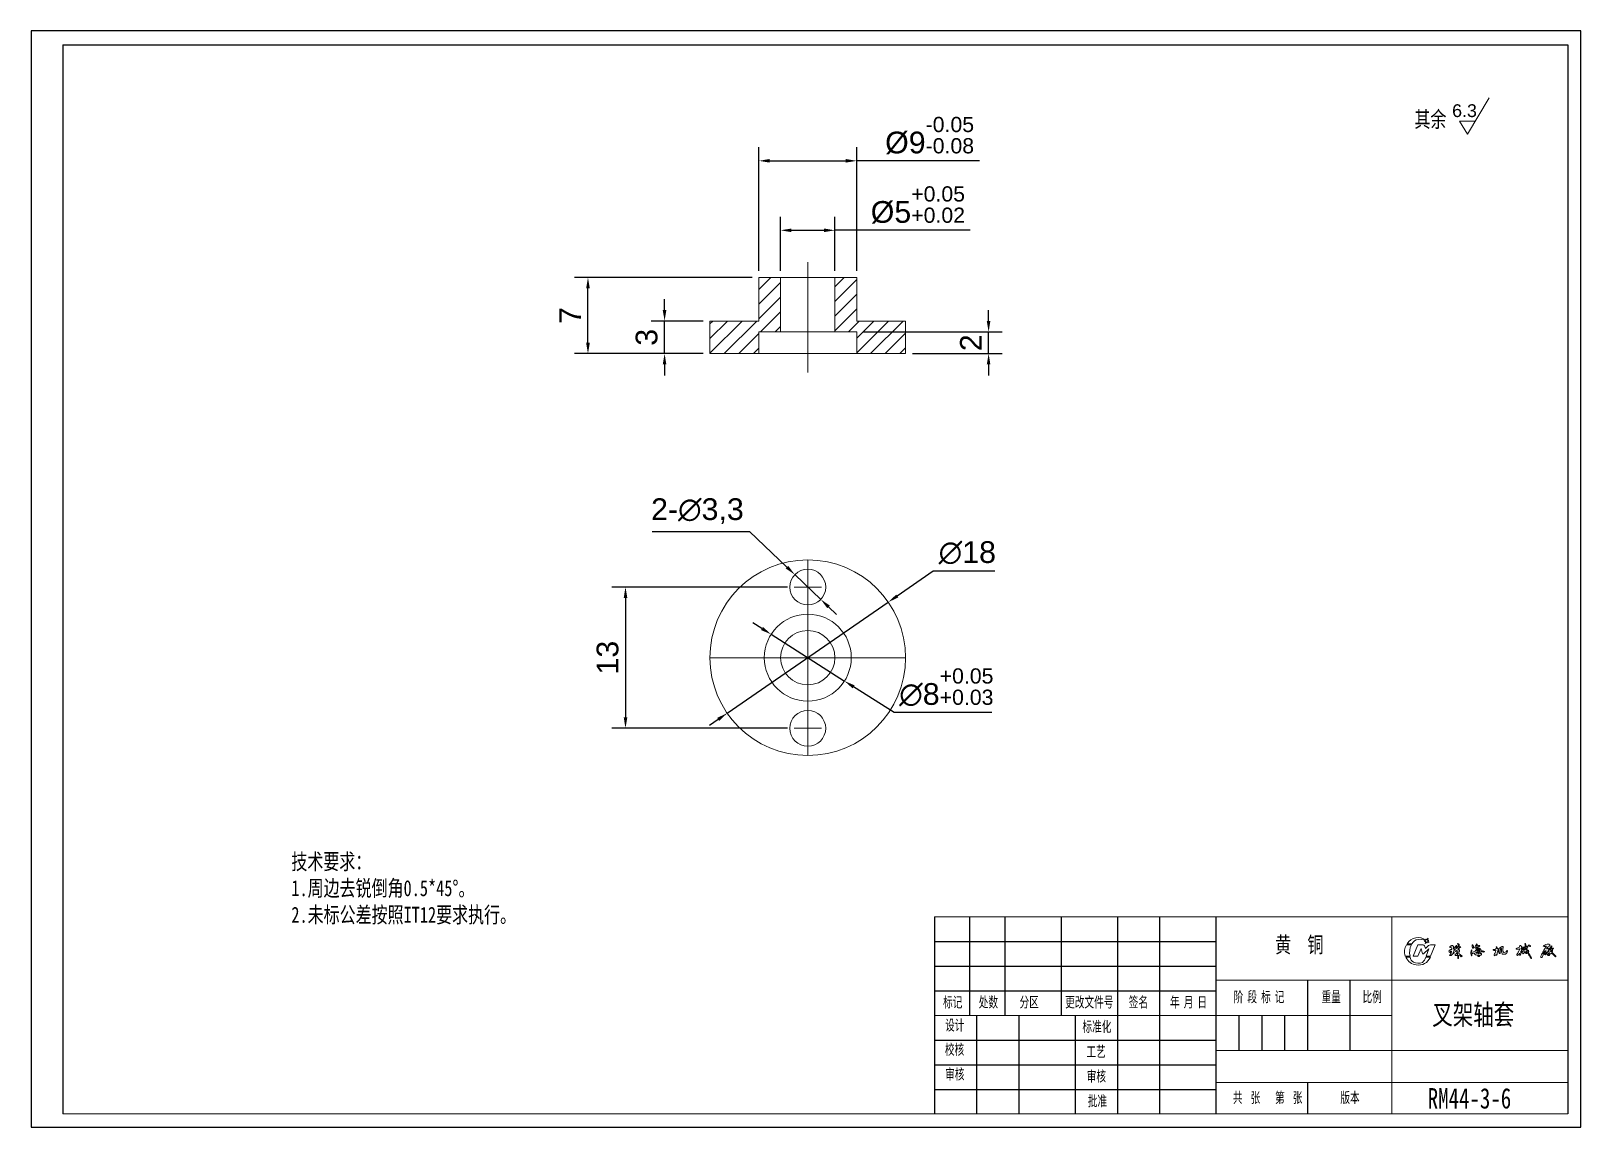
# Model space of a CAD drawing. Header units: millimetres. Extents: x 159963 to 160106, y -89842 to -89741.
import ezdxf

# ---------------------------------------------------------------- set-up
doc = ezdxf.new("R2010")
doc.units = ezdxf.units.MM
doc.linetypes.add('ACAD_ISO04W100', pattern=[30, 24, -3, 0, -3])
for name, color, linetype in [('10', 7, 'Continuous'), ('5', 7, 'Continuous'), ('9', 7, 'Continuous')]:
    doc.layers.add(name, color=color, linetype=linetype)
doc.layers.add('中心线', color=6, linetype='ACAD_ISO04W100', lineweight=0)
doc.layers.add('尺寸线', color=100, linetype='Continuous', lineweight=5)
doc.styles.add('SLDTEXTSTYLE1', font='TXT', dxfattribs={"width": 0.7, "bigfont": 'bigfont'})
doc.styles.get("Standard").update_dxf_attribs({"font": 'arial.ttf'})
doc.dimstyles.new('ISO-25', dxfattribs={"dimtxt": 2.5, "dimasz": 2.5, "dimexe": 1.25, "dimexo": 0.625, "dimtad": 1, "dimtih": 1, "dimtoh": 1, "dimtxsty": 'Standard', "dimcen": 2.5, "dimadec": 0, "dimazin": 0, "dimtfac": 1, "dimtmove": 0, "dimatfit": 3, "dimfxl": 1, "dimarcsym": 0})

# ---------------------------------------------------------------- blocks, each defined once
blk = doc.blocks.new('*D236')
at = {"layer": 'Defpoints', "color": 0, "transparency": 16777216}
for p in [(160039.17, -89752.78), (160030.17, -89763.52), (160039.17, -89763.52)]:
    blk.add_point(p, dxfattribs=at)
at = {"layer": '尺寸线', "color": 0, "lineweight": -2, "transparency": 16777216}
for p, q in [((160030.17, -89762.89), (160030.17, -89751.53)), ((160039.17, -89762.89), (160039.17, -89751.53)), ((160031.17, -89752.78), (160038.17, -89752.78)), ((160050.47, -89752.78), (160039.17, -89752.78))]:
    blk.add_line(p, q, dxfattribs=at)
at = {"layer": '尺寸线', "color": 0, "transparency": 16777216}
for points in [[(160031.17, -89752.61), (160031.17, -89752.94), (160030.17, -89752.78)], [(160038.17, -89752.61), (160038.17, -89752.94), (160039.17, -89752.78)]]:
    blk.add_solid(points, dxfattribs=at)
at = {"layer": '尺寸线', "color": 0, "transparency": 16777216, "insert": (160045.88, -89750.45), "char_height": 2, "attachment_point": 5}
blk.add_mtext('%%C9{\\H0.7x;\\S-0.05^ -0.08;}', dxfattribs=at)
blk = doc.blocks.new('*D237')
at = {"layer": 'Defpoints', "color": 0, "transparency": 16777216}
for p in [(160037.17, -89759.17), (160032.17, -89763.52), (160037.17, -89763.52)]:
    blk.add_point(p, dxfattribs=at)
at = {"layer": '尺寸线', "color": 0, "lineweight": -2, "transparency": 16777216}
for p, q in [((160032.17, -89762.89), (160032.17, -89757.92)), ((160033.17, -89759.17), (160036.17, -89759.17)), ((160037.17, -89762.89), (160037.17, -89757.92)), ((160049.61, -89759.17), (160037.17, -89759.17))]:
    blk.add_line(p, q, dxfattribs=at)
at = {"layer": '尺寸线', "color": 0, "transparency": 16777216}
for points in [[(160033.17, -89759.01), (160033.17, -89759.34), (160032.17, -89759.17)], [(160036.17, -89759.01), (160036.17, -89759.34), (160037.17, -89759.17)]]:
    blk.add_solid(points, dxfattribs=at)
at = {"layer": '尺寸线', "color": 0, "transparency": 16777216, "insert": (160044.8, -89756.84), "char_height": 2, "attachment_point": 5}
blk.add_mtext('%%C5{\\H0.7x;\\S+0.05^ +0.02;}', dxfattribs=at)
blk = doc.blocks.new('*D238')
at = {"layer": 'Defpoints', "color": 0, "transparency": 16777216}
for p in [(160014.45, -89763.52), (160030.17, -89763.52), (160025.67, -89770.52)]:
    blk.add_point(p, dxfattribs=at)
at = {"layer": '尺寸线', "color": 0, "lineweight": -2, "transparency": 16777216}
for p, q in [((160029.55, -89763.52), (160013.2, -89763.52)), ((160014.45, -89769.52), (160014.45, -89764.52)), ((160025.05, -89770.52), (160013.2, -89770.52))]:
    blk.add_line(p, q, dxfattribs=at)
at = {"layer": '尺寸线', "color": 0, "transparency": 16777216}
for points in [[(160014.28, -89764.52), (160014.62, -89764.52), (160014.45, -89763.52)], [(160014.28, -89769.52), (160014.62, -89769.52), (160014.45, -89770.52)]]:
    blk.add_solid(points, dxfattribs=at)
at = {"layer": '尺寸线', "color": 0, "transparency": 16777216, "insert": (160012.82, -89767.02), "char_height": 2, "attachment_point": 5, "rotation": 90}
blk.add_mtext('7', dxfattribs=at)
blk = doc.blocks.new('*D239')
at = {"layer": 'Defpoints', "color": 0, "transparency": 16777216}
for p in [(160021.5, -89767.52), (160025.67, -89767.52), (160025.67, -89770.52)]:
    blk.add_point(p, dxfattribs=at)
at = {"layer": '尺寸线', "color": 0, "lineweight": -2, "transparency": 16777216}
for p, q in [((160021.5, -89766.52), (160021.5, -89765.52)), ((160025.05, -89767.52), (160020.25, -89767.52)), ((160021.5, -89770.52), (160021.5, -89767.52)), ((160025.05, -89770.52), (160020.25, -89770.52)), ((160021.5, -89771.52), (160021.5, -89772.52))]:
    blk.add_line(p, q, dxfattribs=at)
at = {"layer": '尺寸线', "color": 0, "transparency": 16777216}
for points in [[(160021.33, -89766.52), (160021.66, -89766.52), (160021.5, -89767.52)], [(160021.33, -89771.52), (160021.66, -89771.52), (160021.5, -89770.52)]]:
    blk.add_solid(points, dxfattribs=at)
at = {"layer": '尺寸线', "color": 0, "transparency": 16777216, "insert": (160019.85, -89769.02), "char_height": 2, "attachment_point": 5, "rotation": 90}
blk.add_mtext('3', dxfattribs=at)
blk = doc.blocks.new('*D240')
at = {"layer": 'Defpoints', "color": 0, "transparency": 16777216}
for p in [(160042.08, -89793.39), (160027.26, -89803.61)]:
    blk.add_point(p, dxfattribs=at)
at = {"layer": '尺寸线', "color": 0, "lineweight": -2, "transparency": 16777216}
for p, q in [((160046.2, -89790.55), (160042.91, -89792.83)), ((160051.87, -89790.55), (160046.2, -89790.55)), ((160027.26, -89803.61), (160042.08, -89793.39)), ((160026.44, -89804.18), (160025.62, -89804.75))]:
    blk.add_line(p, q, dxfattribs=at)
at = {"layer": '尺寸线', "color": 0, "transparency": 16777216}
for points in [[(160042.81, -89792.69), (160043, -89792.96), (160042.08, -89793.39)], [(160026.34, -89804.04), (160026.53, -89804.32), (160027.26, -89803.61)]]:
    blk.add_solid(points, dxfattribs=at)
at = {"layer": '尺寸线', "color": 0, "transparency": 16777216, "insert": (160049.35, -89788.85), "char_height": 2, "attachment_point": 5}
blk.add_mtext('∅18', dxfattribs=at)
blk = doc.blocks.new('*D241')
at = {"layer": 'Defpoints', "color": 0, "transparency": 16777216}
for p in [(160033.42, -89792), (160017.9, -89805), (160033.42, -89805)]:
    blk.add_point(p, dxfattribs=at)
at = {"layer": '尺寸线', "color": 0, "lineweight": -2, "transparency": 16777216}
for p, q in [((160032.8, -89792), (160016.65, -89792)), ((160017.9, -89793), (160017.9, -89804)), ((160032.8, -89805), (160016.65, -89805))]:
    blk.add_line(p, q, dxfattribs=at)
at = {"layer": '尺寸线', "color": 0, "transparency": 16777216}
for points in [[(160017.74, -89793), (160018.07, -89793), (160017.9, -89792)], [(160017.74, -89804), (160018.07, -89804), (160017.9, -89805)]]:
    blk.add_solid(points, dxfattribs=at)
at = {"layer": '尺寸线', "color": 0, "transparency": 16777216, "insert": (160016.26, -89798.5), "char_height": 2, "attachment_point": 5, "rotation": 90}
blk.add_mtext('13', dxfattribs=at)
blk = doc.blocks.new('*D242')
at = {"layer": 'Defpoints', "color": 0, "transparency": 16777216}
for p in [(160033.48, -89790.86), (160035.87, -89793.14)]:
    blk.add_point(p, dxfattribs=at)
at = {"layer": '尺寸线', "color": 0, "lineweight": -2, "transparency": 16777216}
for p, q in [((160020.35, -89786.88), (160029.31, -89786.88)), ((160029.31, -89786.88), (160032.76, -89790.17)), ((160035.87, -89793.14), (160033.48, -89790.86)), ((160036.59, -89793.83), (160037.31, -89794.52))]:
    blk.add_line(p, q, dxfattribs=at)
at = {"layer": '尺寸线', "color": 0, "transparency": 16777216}
for points in [[(160032.87, -89790.05), (160032.64, -89790.29), (160033.48, -89790.86)], [(160036.7, -89793.71), (160036.47, -89793.95), (160035.87, -89793.14)]]:
    blk.add_solid(points, dxfattribs=at)
at = {"layer": '尺寸线', "color": 0, "transparency": 16777216, "insert": (160024.52, -89785.02), "char_height": 2, "attachment_point": 5}
blk.add_mtext('2-∅3,3', dxfattribs=at)
blk = doc.blocks.new('*D243')
at = {"layer": 'Defpoints', "color": 0, "transparency": 16777216}
for p in [(160031.3, -89796.35), (160038.05, -89800.65)]:
    blk.add_point(p, dxfattribs=at)
at = {"layer": '尺寸线', "color": 0, "lineweight": -2, "transparency": 16777216}
for p, q in [((160030.46, -89795.82), (160029.61, -89795.28)), ((160031.3, -89796.35), (160038.05, -89800.65)), ((160042.61, -89803.56), (160038.89, -89801.19)), ((160051.61, -89803.56), (160042.61, -89803.56))]:
    blk.add_line(p, q, dxfattribs=at)
at = {"layer": '尺寸线', "color": 0, "transparency": 16777216}
for points in [[(160030.55, -89795.68), (160030.37, -89795.96), (160031.3, -89796.35)], [(160038.98, -89801.05), (160038.8, -89801.33), (160038.05, -89800.65)]]:
    blk.add_solid(points, dxfattribs=at)
at = {"layer": '尺寸线', "color": 0, "transparency": 16777216, "insert": (160047.42, -89801.23), "char_height": 2, "attachment_point": 5}
blk.add_mtext('∅8{\\H0.7x;\\S+0.05^ +0.03;}', dxfattribs=at)
blk = doc.blocks.new('*D244')
at = {"layer": 'Defpoints', "color": 0, "transparency": 16777216}
for p in [(160039.17, -89768.52), (160051.31, -89768.52), (160043.67, -89770.52)]:
    blk.add_point(p, dxfattribs=at)
at = {"layer": '尺寸线', "color": 0, "lineweight": -2, "transparency": 16777216}
for p, q in [((160051.31, -89767.52), (160051.31, -89766.52)), ((160039.8, -89768.52), (160052.56, -89768.52)), ((160051.31, -89770.52), (160051.31, -89768.52)), ((160044.3, -89770.52), (160052.56, -89770.52)), ((160051.31, -89771.52), (160051.31, -89772.52))]:
    blk.add_line(p, q, dxfattribs=at)
at = {"layer": '尺寸线', "color": 0, "transparency": 16777216}
for points in [[(160051.14, -89767.52), (160051.47, -89767.52), (160051.31, -89768.52)], [(160051.14, -89771.52), (160051.47, -89771.52), (160051.31, -89770.52)]]:
    blk.add_solid(points, dxfattribs=at)
at = {"layer": '尺寸线', "color": 0, "transparency": 16777216, "insert": (160049.68, -89769.52), "char_height": 2, "attachment_point": 5, "rotation": 90}
blk.add_mtext('2', dxfattribs=at)

msp = doc.modelspace()

# ---------------------------------------------------------------- hatches: boundary and pattern name
at = {"layer": '尺寸线'}
h = msp.add_hatch(dxfattribs=at)
h.set_pattern_fill('ANSI31', color=4, scale=0.3)
h.paths.add_polyline_path([(160043.672, -89767.519), (160039.172, -89767.519), (160039.172, -89763.519), (160037.172, -89763.519), (160037.172, -89768.519), (160039.172, -89768.519), (160039.172, -89770.519), (160043.672, -89770.519)])
h.paths.add_polyline_path([(160030.172, -89768.519), (160032.172, -89768.519), (160032.172, -89763.519), (160030.172, -89763.519), (160030.172, -89767.519), (160025.672, -89767.519), (160025.672, -89770.519), (160030.172, -89770.519)])

# ---------------------------------------------------------------- linework, layer by layer
at = {"color": 7, "linetype": 'Continuous', "lineweight": 15}
for p, q in [((160095.355, -89750.326), (160097.355, -89746.993)), ((160094.64, -89749.135), (160095.355, -89750.326)), ((160094.64, -89749.135), (160096.07, -89749.135)), ((160030.172, -89763.519), (160030.172, -89767.519)), ((160039.172, -89763.519), (160030.172, -89763.519)), ((160032.172, -89768.519), (160032.172, -89763.519)), ((160037.172, -89768.519), (160037.172, -89763.519)), ((160039.172, -89767.519), (160039.172, -89763.519)), ((160025.672, -89767.519), (160025.672, -89770.519)), ((160030.172, -89767.519), (160025.672, -89767.519)), ((160043.672, -89767.519), (160039.172, -89767.519)), ((160043.672, -89770.519), (160043.672, -89767.519)), ((160039.172, -89768.519), (160030.172, -89768.519)), ((160030.172, -89768.519), (160030.172, -89770.519)), ((160039.172, -89770.519), (160039.172, -89768.519)), ((160043.672, -89770.519), (160025.672, -89770.519))]:
    msp.add_line(p, q, dxfattribs=at)
for centre, radius in [((160034.672, -89798.503), 9), ((160034.672, -89792.003), 1.65), ((160034.672, -89798.503), 4), ((160034.672, -89798.503), 2.5), ((160034.672, -89805.003), 1.65)]:
    msp.add_circle(centre, radius, dxfattribs=at)
at = {"layer": '10', "color": 7, "lineweight": 15}
for p, q in [((160088.417, -89822.36), (160088.417, -89831.427)), ((160072.226, -89828.188), (160104.608, -89828.188)), ((160046.321, -89831.427), (160088.417, -89831.427)), ((160088.417, -89831.427), (160088.417, -89840.493)), ((160072.226, -89834.665), (160104.608, -89834.665)), ((160072.226, -89837.585), (160104.608, -89837.585))]:
    msp.add_line(p, q, dxfattribs=at)
at = {"layer": '5', "color": 7, "lineweight": 15}
for p, q in [((160046.321, -89822.36), (160104.608, -89822.36)), ((160046.321, -89822.36), (160104.608, -89822.36)), ((160090.255, -89824.822), (160089.827, -89824.822)), ((160091.405, -89824.621), (160091.502, -89824.557)), ((160091.526, -89824.629), (160091.408, -89824.629)), ((160091.46, -89824.795), (160091.526, -89824.629)), ((160091.586, -89824.66), (160091.467, -89824.799)), ((160091.535, -89824.489), (160091.547, -89824.398)), ((160091.567, -89824.394), (160091.618, -89824.481)), ((160091.64, -89824.754), (160091.586, -89824.66)), ((160091.618, -89824.481), (160091.748, -89824.319)), ((160091.661, -89824.652), (160091.66, -89824.748)), ((160091.8, -89824.701), (160091.661, -89824.652)), ((160091.756, -89824.324), (160091.676, -89824.509)), ((160091.676, -89824.509), (160091.779, -89824.512)), ((160091.781, -89824.519), (160091.704, -89824.577)), ((160091.704, -89824.577), (160091.811, -89824.684)), ((160100.651, -89824.838), (160100.66, -89824.811)), ((160090.082, -89825.96), (160089.644, -89825.962)), ((160089.705, -89826.075), (160090.099, -89826.075)), ((160089.76, -89824.925), (160090.202, -89824.925)), ((160090.379, -89825.96), (160090.803, -89824.93)), ((160090.805, -89825.96), (160090.379, -89825.96)), ((160090.803, -89824.93), (160091.236, -89824.93)), ((160091.093, -89825.28), (160090.805, -89825.96)), ((160091.216, -89825.745), (160091.093, -89825.28)), ((160091.306, -89825.745), (160091.216, -89825.745)), ((160091.819, -89825.294), (160091.306, -89825.745)), ((160091.44, -89825.068), (160091.497, -89825.27)), ((160091.497, -89825.27), (160091.786, -89824.999)), ((160091.518, -89826.075), (160091.951, -89826.075)), ((160091.55, -89825.963), (160091.819, -89825.294)), ((160091.977, -89825.963), (160091.55, -89825.963)), ((160091.976, -89824.93), (160092.405, -89824.93)), ((160092.405, -89824.93), (160091.977, -89825.963)), ((160093.719, -89825.9), (160093.728, -89825.873)), ((160093.818, -89825.53), (160093.805, -89825.546)), ((160093.861, -89825.601), (160093.842, -89825.662)), ((160093.857, -89825.702), (160093.907, -89825.555)), ((160093.893, -89825.345), (160093.919, -89825.329)), ((160093.933, -89825.203), (160093.907, -89825.189)), ((160094.086, -89825.324), (160094.115, -89825.328)), ((160094.093, -89825.615), (160094.112, -89825.591)), ((160094.112, -89825.591), (160094.143, -89825.594)), ((160094.251, -89825.9), (160094.231, -89825.878)), ((160094.264, -89825.529), (160094.261, -89825.5)), ((160094.291, -89825.539), (160094.264, -89825.529)), ((160094.305, -89825.145), (160094.317, -89825.169)), ((160094.45, -89825.557), (160094.433, -89825.538)), ((160094.439, -89825.755), (160094.447, -89825.886)), ((160094.458, -89825.722), (160094.457, -89825.7)), ((160094.468, -89825.948), (160094.458, -89825.722)), ((160094.49, -89826.184), (160094.474, -89826.161)), ((160094.512, -89825.202), (160094.485, -89825.191)), ((160094.548, -89826.15), (160094.547, -89826.177)), ((160094.639, -89825.167), (160094.612, -89825.179)), ((160094.872, -89825.973), (160094.86, -89825.996)), ((160095.733, -89825.404), (160095.755, -89825.391)), ((160095.76, -89825.946), (160095.735, -89825.943)), ((160095.759, -89825.742), (160095.756, -89825.771)), ((160095.784, -89825.725), (160095.759, -89825.742)), ((160095.778, -89825.924), (160095.76, -89825.946)), ((160095.799, -89824.935), (160095.825, -89824.921)), ((160095.825, -89824.921), (160095.852, -89824.935)), ((160096.01, -89825.706), (160095.991, -89825.686)), ((160096.01, -89825.737), (160096.01, -89825.706)), ((160096.182, -89825.005), (160096.178, -89825.036)), ((160096.231, -89824.964), (160096.182, -89825.005)), ((160096.198, -89825.477), (160096.208, -89825.49)), ((160096.206, -89824.849), (160096.236, -89824.854)), ((160096.263, -89825.275), (160096.216, -89825.457)), ((160096.234, -89825.703), (160096.25, -89825.679)), ((160096.249, -89825.184), (160096.241, -89825.16)), ((160096.26, -89825.616), (160096.281, -89825.602)), ((160096.264, -89825.395), (160096.281, -89825.315)), ((160096.317, -89825.38), (160096.281, -89825.405)), ((160096.297, -89825.417), (160096.315, -89825.403)), ((160096.327, -89825.401), (160096.339, -89825.412)), ((160096.33, -89825.985), (160096.331, -89825.957)), ((160096.445, -89825.483), (160096.435, -89825.548)), ((160096.455, -89825.587), (160096.473, -89825.441)), ((160096.545, -89825.869), (160096.52, -89825.877)), ((160096.647, -89825.826), (160096.636, -89825.855)), ((160096.653, -89825.746), (160096.666, -89825.768)), ((160096.92, -89825.553), (160096.916, -89825.584)), ((160097.735, -89825.424), (160097.719, -89825.407)), ((160097.887, -89825.424), (160097.848, -89825.443)), ((160097.887, -89825.92), (160097.862, -89825.927)), ((160097.983, -89825.42), (160097.957, -89825.404)), ((160098.004, -89825.815), (160097.976, -89825.814)), ((160097.988, -89825.457), (160097.983, -89825.42)), ((160098.011, -89825.853), (160098.004, -89825.815)), ((160098.015, -89825.156), (160098.023, -89825.124)), ((160098.023, -89825.124), (160098.055, -89825.124)), ((160098.076, -89825.87), (160098.046, -89825.886)), ((160098.167, -89825.299), (160098.194, -89825.327)), ((160098.261, -89825.256), (160098.254, -89825.289)), ((160098.308, -89825.713), (160098.34, -89825.716)), ((160098.403, -89825.334), (160098.42, -89825.305)), ((160098.468, -89825.257), (160098.49, -89825.272)), ((160099.998, -89825.879), (160099.974, -89825.903)), ((160100.166, -89825.748), (160100.161, -89825.716)), ((160100.164, -89825.103), (160100.167, -89825.034)), ((160100.226, -89825.889), (160100.208, -89825.912)), ((160100.312, -89825.313), (160100.338, -89825.324)), ((160100.358, -89825.425), (160100.335, -89825.432)), ((160100.391, -89825.128), (160100.391, -89825.156)), ((160100.488, -89825.295), (160100.407, -89825.38)), ((160100.462, -89825.666), (160100.435, -89825.651)), ((160100.495, -89825.743), (160100.464, -89825.737)), ((160100.48, -89825.4), (160100.525, -89825.351)), ((160100.651, -89825.217), (160100.571, -89825.241)), ((160100.643, -89825.281), (160100.685, -89825.274)), ((160100.651, -89825.568), (160100.645, -89825.538)), ((160100.648, -89825.389), (160100.648, -89825.363)), ((160100.665, -89824.868), (160100.651, -89824.838)), ((160100.807, -89825.191), (160100.651, -89825.217)), ((160100.688, -89825.654), (160100.663, -89825.67)), ((160100.679, -89824.967), (160100.665, -89824.868)), ((160100.739, -89825.599), (160100.688, -89825.654)), ((160100.692, -89825.276), (160100.719, -89825.301)), ((160100.724, -89825.667), (160100.775, -89825.657)), ((160100.758, -89825.507), (160100.753, -89825.514)), ((160100.755, -89825.371), (160100.788, -89825.362)), ((160100.767, -89825.065), (160100.79, -89825.086)), ((160100.885, -89825.461), (160100.889, -89825.495)), ((160100.889, -89825.495), (160100.917, -89825.519)), ((160100.939, -89825.431), (160100.969, -89825.439)), ((160100.976, -89825.595), (160100.959, -89825.621)), ((160100.974, -89824.962), (160100.96, -89824.993)), ((160100.96, -89824.993), (160100.985, -89825.021)), ((160101.162, -89825.043), (160101.15, -89825.01)), ((160101.246, -89826.175), (160101.216, -89826.183)), ((160102.59, -89825.499), (160102.581, -89825.475)), ((160102.585, -89825.718), (160102.59, -89825.686)), ((160102.626, -89825.768), (160102.585, -89825.718)), ((160102.645, -89825.29), (160102.676, -89825.295)), ((160102.753, -89825.768), (160102.728, -89825.79)), ((160102.792, -89825.402), (160102.778, -89825.437)), ((160103.013, -89825.4), (160102.981, -89825.399)), ((160103.057, -89825.232), (160103.045, -89825.266)), ((160103.045, -89825.266), (160103.057, -89825.289)), ((160103.118, -89825.028), (160103.138, -89825.054)), ((160103.246, -89825.241), (160103.27, -89825.266)), ((159966.141, -89840.493), (160104.61, -89840.493))]:
    msp.add_line(p, q, dxfattribs=at)
for centre, radius, start, end in [((160090.836, -89825.45), 1.188, 53.99854, 148.11308), ((160091.008, -89825.298), 0.891, 56.30183, 147.72417), ((160091.408, -89824.625), 0.00422, 123.59808, 270), ((160091.463, -89824.796), 0.00422, 158.25924, 319.48501), ((160091.558, -89824.4), 0.0105, 30.5695, 172.24527), ((160091.649, -89824.748), 0.0105, 210.0475, 359.33925), ((160091.752, -89824.322), 0.00422, 336.84757, 141.15035), ((160091.779, -89824.516), 0.00422, 306.89987, 88.42974), ((160091.804, -89824.691), 0.0105, 250.62338, 44.9943), ((160094.467, -89824.839), 0.0394, 66.69586, 147.69693), ((160094.426, -89824.878), 0.0612, 25.63936, 82.80869), ((160094.478, -89824.918), 0.115, 12.6009, 87.89792), ((160100.674, -89824.854), 0.045, 21.32184, 108.17619), ((160090.789, -89825.566), 1.212, 148.10678, 199.0712), ((160090.799, -89825.582), 1.2, 204.25819, 263.22268), ((160091.512, -89825.603), 1.474, 152.64769, 194.03749), ((160090.705, -89825.989), 0.612, 188.07778, 239.36943), ((160090.851, -89825.585), 1.204, 260.74299, 335.98713), ((160090.513, -89825.756), 1.054, 312.06403, 342.41098), ((160091.251, -89825.128), 0.199, 17.84837, 94.25997), ((160092, -89825.296), 0.366, 93.88116, 125.93911), ((160093.752, -89825.507), 0.0918, 111.73471, 250.43201), ((160093.506, -89824.941), 0.525, 293.74076, 304.37866), ((160093.802, -89825.434), 0.473, 259.91518, 270.87813), ((160093.59, -89825.867), 0.303, 52.03613, 64.44068), ((160094.579, -89826.488), 1.05, 135.77997, 144.14487), ((160093.822, -89825.172), 0.089, 115.88205, 173.9154), ((160093.81, -89825.052), 0.135, 235.55963, 273.09561), ((160094.18, -89825.187), 0.598, 227.57647, 233.63482), ((160093.824, -89825.094), 0.0407, 90.16643, 177.15274), ((160093.906, -89825.537), 0.192, 94.00789, 122.49705), ((160093.841, -89825.552), 0.0357, 171.39316, 285.58996), ((160093.801, -89825.789), 0.118, 274.20871, 318.69402), ((160093.867, -89825.006), 0.187, 254.45682, 282.35154), ((160093.845, -89825.544), 0.0308, 67.96471, 152.63215), ((160093.907, -89825.108), 0.0994, 95.00357, 146.77594), ((160093.832, -89825.659), 0.0114, 236.67345, 342.78491), ((160093.724, -89825.662), 0.139, 317.34984, 342.87309), ((160093.851, -89825.597), 0.0114, 342.78491, 91.18323), ((160093.814, -89825.351), 0.171, 284.42988, 294.48738), ((160093.886, -89825.521), 0.0154, 338.4925, 93.47325), ((160094.253, -89826.142), 0.456, 123.39982, 142.88236), ((160093.951, -89825.053), 0.0683, 40.56591, 139.98771), ((160093.876, -89825.547), 0.0315, 345.40153, 40.67624), ((160093.756, -89825.271), 0.173, 340.21454, 1.49825), ((160093.79, -89825.225), 0.145, 343.75878, 9.03261), ((160093.815, -89825.385), 0.421, 55.36323, 63.54781), ((160093.523, -89824.955), 0.939, 300.69424, 306.31765), ((160093.917, -89825.524), 0.173, 317.22654, 337.38014), ((160094.05, -89825.595), 0.0467, 262.75607, 335.03996), ((160094.357, -89824.908), 0.329, 203.40216, 213.911), ((160094.32, -89825.219), 0.256, 170.36434, 204.19773), ((160093.963, -89825.113), 0.122, 328.87571, 9.96208), ((160093.972, -89825.506), 0.135, 321.28638, 0.14287), ((160094.327, -89825.958), 0.351, 125.14715, 135.17814), ((160094.16, -89825.494), 0.0542, 96.06335, 192.77441), ((160093.964, -89825.245), 0.172, 331.4243, 351.08691), ((160094.104, -89825.626), 0.0499, 295.09104, 39.4683), ((160094.212, -89825.302), 0.083, 117.42123, 158.79048), ((160094.228, -89825.44), 0.0984, 90.76751, 143.3679), ((160094.092, -89825.415), 0.0666, 338.26911, 30.74864), ((160094.252, -89825.242), 0.0794, 126.9119, 170.0414), ((160093.823, -89824.997), 0.422, 334.47962, 342.72974), ((160094.519, -89825.277), 0.331, 131.13318, 152.18921), ((160094.128, -89825.122), 0.24, 294.24208, 316.26159), ((160093.929, -89825.784), 0.316, 342.7667, 353.93769), ((160094.294, -89825.836), 0.0535, 96.00648, 160.44021), ((160094.338, -89825.528), 0.382, 256.86891, 284.61724), ((160094.368, -89825.622), 0.162, 99.81165, 131.03223), ((160093.867, -89825.367), 0.592, 315.43317, 324.4382), ((160094.361, -89825.436), 0.125, 235.83347, 305.07277), ((160094.352, -89825.036), 0.0518, 71.26752, 170.74483), ((160094.612, -89825.595), 0.436, 127.31067, 135.32762), ((160094.479, -89825.192), 0.181, 145.51709, 164.82413), ((160094.414, -89825.356), 0.211, 93.20974, 117.52757), ((160094.06, -89824.873), 0.347, 321.3255, 331.19696), ((160094.381, -89825.502), 0.0568, 72.56929, 135.4047), ((160094.293, -89825.102), 0.156, 290.38055, 312.91964), ((160096.228, -89827.244), 2.426, 138.66815, 140.81882), ((160094.332, -89825.01), 0.0438, 316.66988, 32.3132), ((160094.402, -89825.351), 0.097, 267.43343, 338.97668), ((160094.41, -89825.096), 0.121, 264.95169, 308.03305), ((160094.471, -89825.238), 0.115, 81.92744, 126.67163), ((160094.302, -89825.535), 0.15, 314.20692, 351.58046), ((160094.387, -89825.704), 0.0392, 312.80177, 359.72413), ((160094.427, -89825.73), 0.0143, 191.77564, 274.76943), ((160094.443, -89825.709), 0.0172, 30.37273, 163.99607), ((160094.427, -89825.756), 0.0114, 3.57579, 82.82114), ((160094.435, -89825.887), 0.0114, 264.40984, 3.57579), ((160093.396, -89826.088), 1.08, 356.16, 7.45446), ((160094.189, -89825.029), 0.342, 356.13915, 31.29985), ((160094.467, -89825.064), 0.0636, 288.53917, 10.41098), ((160094.5, -89826.043), 0.142, 265.92367, 288.99747), ((160096.366, -89825.638), 1.89, 169.54971, 172.32807), ((160094.23, -89825.235), 0.284, 347.61238, 6.50537), ((160094.71, -89825.989), 0.179, 152.93266, 192.2151), ((160094.627, -89826.102), 0.092, 170.8204, 210.91739), ((160094.278, -89826.058), 0.259, 353.48882, 6.8611), ((160094.573, -89825.965), 0.0605, 53.29979, 111.01202), ((160094.748, -89825.685), 0.192, 166.95309, 194.40932), ((160093.849, -89825.328), 0.778, 336.20184, 340.66322), ((160094.851, -89825.349), 0.48, 233.13321, 244.16571), ((160094.715, -89825.377), 0.133, 159.46151, 185.23184), ((160094.797, -89825.205), 0.282, 220.65354, 233.05021), ((160094.644, -89825.576), 0.0606, 130.87673, 189.16745), ((160095.068, -89825.353), 0.478, 166.56195, 177.22767), ((160094.396, -89824.991), 0.218, 346.7386, 26.84101), ((160094.769, -89825.233), 0.167, 161.24927, 183.02782), ((160094.571, -89825.458), 0.0792, 294.8967, 339.12946), ((160094.68, -89825.054), 0.0733, 169.41921, 216.93768), ((160094.561, -89826.144), 0.233, 40.42099, 78.10447), ((160094.667, -89824.911), 0.193, 256.37479, 283.87397), ((160093.959, -89825.671), 0.71, 15.08818, 19.81229), ((160094.655, -89824.994), 0.174, 264.49128, 284.4301), ((160094.216, -89826.525), 0.857, 40.12015, 60.26806), ((160093.976, -89824.113), 1.274, 304.54577, 308.42677), ((160094.726, -89825.165), 0.0687, 52.06811, 100.59966), ((160094.801, -89825.924), 0.0929, 227.82776, 309.58112), ((160095.826, -89825.661), 0.155, 172.67696, 206.24608), ((160095.059, -89825.481), 0.634, 345.35926, 353.68154), ((160096.715, -89825.607), 1.036, 186.8083, 198.94544), ((160095.899, -89825.602), 0.217, 150.43685, 166.48195), ((160095.334, -89825.352), 0.403, 339.33731, 352.68595), ((160095.884, -89825.576), 0.149, 165.44538, 199.15041), ((160095.56, -89825.445), 0.202, 332.22312, 15.46446), ((160095.493, -89824.287), 1.362, 280.54822, 288.24676), ((160095.439, -89825.895), 0.34, 355.24294, 21.39194), ((160095.735, -89825.014), 0.713, 273.97991, 278.85581), ((160095.934, -89824.987), 0.144, 159.05098, 196.84599), ((160096.233, -89825.015), 0.438, 181.72603, 206.7303), ((160096.673, -89824.919), 0.881, 199.4082, 203.32193), ((160095.965, -89825.915), 0.231, 83.52515, 121.48032), ((160095.908, -89824.935), 0.0562, 179.85433, 247.00262), ((160095.788, -89825.13), 0.158, 298.71089, 345.13535), ((160095.652, -89825.127), 0.273, 4.16649, 30.95386), ((160095.869, -89825.233), 0.351, 278.35182, 308.34024), ((160096.328, -89825.034), 0.41, 190.29648, 199.45662), ((160096.095, -89825.748), 0.0859, 172.86773, 253.42089), ((160096.376, -89825.227), 0.334, 144.34957, 170.68907), ((160095.546, -89825.351), 0.532, 13.13159, 19.52313), ((160096.099, -89825.196), 0.0496, 224.4428, 331.22424), ((160095.87, -89826.692), 0.885, 70.91261, 76.87081), ((160095.977, -89825.424), 0.137, 322.56195, 347.73017), ((160094.22, -89823.978), 2.16, 330.76649, 333.99261), ((160096.363, -89825.558), 0.272, 144.60088, 157.4718), ((160096.172, -89825.648), 0.0472, 147.82, 225.32738), ((160096.377, -89826.2), 0.627, 91.09513, 113.0134), ((160096.317, -89825.11), 0.599, 252.69997, 262.0361), ((160095.971, -89825.303), 0.195, 330.18511, 347.99972), ((160096.199, -89825.237), 0.0593, 102.74047, 162.33987), ((160096.276, -89825.639), 0.246, 241.49331, 269.79703), ((160094.595, -89823.964), 1.838, 328.44852, 331.21479), ((160096.82, -89825.681), 0.739, 143.38742, 152.8231), ((160096.224, -89824.959), 0.0895, 239.46341, 298.59173), ((160096.23, -89825.218), 0.0584, 78.85274, 139.1547), ((160096.337, -89825.586), 0.177, 133.38991, 142.03165), ((160096.243, -89825.342), 0.152, 256.87561, 276.74517), ((160095.87, -89825.069), 0.396, 334.36531, 343.16404), ((160096.174, -89824.894), 0.0905, 309.16772, 348.94294), ((160095.645, -89825.158), 0.665, 21.79876, 27.21515), ((160096.455, -89825.678), 0.205, 162.46075, 180.49175), ((160096.266, -89825.466), 0.0274, 257.35369, 8.59842), ((160096.456, -89825.375), 0.218, 135.77568, 152.49696), ((160096.275, -89825.396), 0.0112, 174.36274, 305.45423), ((160096.27, -89824.947), 0.0908, 267.65225, 307.84646), ((160096.362, -89826.367), 0.489, 82.33881, 100.222), ((160096.321, -89825.341), 0.0485, 132.13492, 147.01586), ((160096.231, -89825.735), 0.143, 30.60002, 69.33977), ((160096.335, -89825.351), 0.0653, 87.96358, 135.13708), ((160096.304, -89825.426), 0.0112, 128.13944, 185.70466), ((160096.534, -89825.436), 0.242, 177.83307, 186.1836), ((160097.025, -89825.612), 0.822, 145.28134, 151.83317), ((160096.321, -89825.411), 0.0112, 62.84712, 128.13944), ((160096.276, -89825.31), 0.0807, 300.7695, 314.15184), ((160096.411, -89825.333), 0.326, 94.04097, 105.21873), ((160096.382, -89825.956), 0.0595, 208.77301, 271.37545), ((160096.382, -89826.105), 0.157, 86.44899, 109.08666), ((160096.497, -89825.659), 0.334, 110.46738, 119.5821), ((160096.154, -89824.898), 0.429, 295.31345, 303.35768), ((160094.978, -89825.317), 1.418, 343.36215, 345.88869), ((160096.395, -89825.654), 0.0905, 230.0997, 288.7629), ((160096.595, -89825.215), 0.323, 217.59684, 226.2384), ((160096.322, -89825.073), 0.0757, 291.27437, 335.76256), ((160096.299, -89825.24), 0.34, 281.26614, 291.01765), ((160096.413, -89825.427), 0.0464, 206.74106, 293.2294), ((160096.42, -89825.386), 0.0566, 358.35224, 134.77651), ((160096.4, -89825.932), 0.0848, 259.12262, 341.84204), ((160096.548, -89825.59), 0.604, 99.23738, 105.30645), ((160096.439, -89825.341), 0.0979, 48.73299, 120.01574), ((160096.412, -89824.965), 0.141, 261.14893, 286.60528), ((160096.387, -89825.903), 0.0456, 275.85777, 27.63047), ((160096.424, -89825.546), 0.0112, 255.96963, 351.74296), ((160096.396, -89825.697), 0.0507, 304.08962, 16.85772), ((160096.434, -89825.481), 0.0112, 351.74296, 101.99256), ((160096.222, -89825.61), 0.234, 341.9753, 5.65657), ((160096.446, -89825.055), 0.0605, 29.98959, 85.48529), ((160096.316, -89824.965), 0.192, 315.36404, 341.91805), ((160096.318, -89825.404), 0.159, 346.49377, 5.8595), ((160096.385, -89825.863), 0.135, 314.57212, 353.66859), ((160096.441, -89825.398), 0.145, 28.24187, 64.4197), ((160096.836, -89825.69), 0.303, 155.57345, 184.64559), ((160096.586, -89825.642), 0.0896, 234.80046, 273.26907), ((160096.567, -89825.709), 0.162, 262.30006, 295.26022), ((160096.594, -89825.654), 0.0953, 74.17181, 110.67067), ((160096.537, -89825.367), 0.0488, 338.24435, 50.47087), ((160096.654, -89825.411), 0.0757, 160.09577, 229.41631), ((160096.538, -89826.082), 0.355, 71.13597, 81.36517), ((160096.675, -89825.022), 0.452, 261.08588, 268.85479), ((160096.657, -89825.88), 0.32, 74.94063, 96.59662), ((160096.841, -89825.858), 0.196, 152.8165, 170.71013), ((160096.461, -89827.179), 1.717, 78.08665, 83.14928), ((160096.902, -89825.177), 0.427, 247.66272, 259.89858), ((160096.806, -89825.645), 0.146, 38.77309, 86.38804), ((160096.856, -89825.477), 0.123, 256.86653, 299.54845), ((160097.763, -89825.414), 0.0443, 88.61056, 171.00204), ((160097.903, -89824.795), 0.651, 255.08217, 265.17792), ((160097.492, -89824.17), 1.23, 282.75949, 289.69337), ((160097.975, -89825.869), 0.164, 142.60953, 185.5261), ((160098.302, -89825.345), 0.73, 227.76456, 232.93961), ((160096.91, -89825.16), 1.115, 326.89245, 332.27689), ((160097.666, -89824.53), 0.921, 283.87896, 288.39849), ((160097.769, -89825.729), 0.224, 301.92472, 337.74683), ((160097.504, -89825.39), 0.488, 323.66249, 352.08888), ((160097.894, -89825.2), 0.129, 275.53426, 19.80089), ((160098.045, -89825.851), 0.0345, 183.7166, 270.64392), ((160097.904, -89825.266), 0.208, 8.57633, 43.3212), ((160097.836, -89825.757), 0.265, 334.88556, 4.48875), ((160098.86, -89825.743), 0.76, 174.6877, 179.49849), ((160098.743, -89825.805), 0.654, 150.74152, 168.3445), ((160098.194, -89825.216), 0.0873, 192.53939, 251.94565), ((160098.298, -89825.44), 0.133, 157.77031, 200.13057), ((160098.089, -89825.329), 0.105, 324.71284, 1.10896), ((160096.74, -89825.381), 1.522, 353.37041, 358.4457), ((160098.462, -89825.57), 0.21, 176.21977, 222.91089), ((160097.883, -89825.377), 0.382, 353.22326, 13.37655), ((160098.381, -89825.416), 0.199, 97.62492, 126.71996), ((160098.284, -89825.618), 0.113, 299.96091, 333.97474), ((160098.317, -89825.123), 0.102, 291.38328, 329.59079), ((160098.63, -89825.519), 0.254, 168.09333, 190.89099), ((160099.688, -89825.547), 1.309, 180.85757, 185.26996), ((160096.569, -89825.089), 1.85, 348.24412, 352.41924), ((160098.176, -89824.81), 0.431, 302.1333, 311.08782), ((160098.203, -89825.043), 0.341, 309.7516, 321.08318), ((160099.057, -89825.999), 1.051, 121.01497, 124.68213), ((160097.823, -89825.405), 0.68, 359.98446, 11.3371), ((160099.694, -89825.439), 1.191, 178.38568, 183.24953), ((160097.574, -89825.596), 0.935, 1.34932, 5.47816), ((160098.778, -89825.603), 0.271, 173.7747, 209.46668), ((160098.575, -89825.14), 0.0727, 345.38413, 144.80873), ((160098.317, -89826.051), 0.387, 44.49478, 54.49986), ((160098.717, -89825.281), 0.514, 256.03282, 286.0682), ((160099.709, -89825.375), 1.096, 171.97534, 186.07816), ((160098.454, -89825.572), 0.183, 5.2333, 26.02074), ((160098.337, -89825.091), 0.315, 335.38476, 347.64566), ((160098.684, -89825.555), 0.0469, 179.65304, 263.12671), ((160098.732, -89825.547), 0.0765, 225.36565, 276.03531), ((160098.771, -89825.294), 0.331, 264.62119, 299.72766), ((160098.794, -89825.54), 0.244, 285.56644, 4.42241), ((160098.892, -89825.517), 0.0769, 304.03292, 19.3571), ((160099.028, -89825.54), 0.0799, 97.374, 142.60412), ((160098.975, -89825.508), 0.064, 348.07803, 47.47698), ((160099.888, -89825.276), 0.0506, 164.68104, 236.53228), ((160099.573, -89824.173), 1.122, 283.75338, 299.43994), ((160099.932, -89825.168), 0.166, 244.58666, 279.90362), ((160100.213, -89825.83), 0.299, 168.75715, 188.62986), ((160099.995, -89825.792), 0.114, 226.63108, 258.92644), ((160100.105, -89825.869), 0.21, 133.79354, 152.12619), ((160101.538, -89826.607), 1.811, 146.2824, 150.59117), ((160099.997, -89825.033), 0.301, 263.10676, 289.05182), ((160100.209, -89825.966), 0.228, 132.11322, 157.7573), ((160099.293, -89825.173), 0.854, 329.85284, 336.70089), ((160100.027, -89825.696), 0.105, 285.90802, 322.94314), ((160101.208, -89826.068), 1.261, 146.00988, 153.76073), ((160100.086, -89825.178), 0.14, 273.57476, 301.33654), ((160100.184, -89825.793), 0.0808, 106.80552, 154.70226), ((160100.091, -89825.082), 0.076, 295.73802, 343.67734), ((160100.103, -89825.334), 0.0662, 333.32896, 33.04183), ((160100.398, -89825.788), 0.235, 170.09056, 187.70482), ((160100.279, -89825.822), 0.114, 178.86858, 231.52787), ((160100.252, -89825.085), 0.0993, 92.38317, 148.90354), ((160100.162, -89825.807), 0.104, 307.91305, 3.57718), ((160100.196, -89825.086), 0.113, 29.05936, 62.6982), ((160099.606, -89825.651), 0.662, 352.93608, 1.78853), ((160100.735, -89825.753), 0.472, 177.52003, 185.77892), ((160100.452, -89825.616), 0.184, 132.14254, 184.52517), ((160100.091, -89825.332), 0.363, 34.18843, 55.84857), ((160100.412, -89825.265), 0.111, 136.29963, 205.60617), ((160100.384, -89825.589), 0.0607, 40.82293, 171.14546), ((160100.4, -89825.582), 0.0766, 178.40215, 296.86375), ((160100.381, -89825.463), 0.0557, 145.75587, 196.87612), ((160100.313, -89825.084), 0.106, 280.30258, 317.03011), ((160100.416, -89825.339), 0.0799, 120.06604, 168.66267), ((160100.449, -89825.474), 0.103, 113.55705, 151.15416), ((160100.525, -89825.354), 0.171, 117.32381, 150.67009), ((160100.438, -89825.5), 0.0508, 260.33848, 339.3398), ((160100.52, -89825.23), 0.0784, 85.12581, 159.15713), ((160100.599, -89825.697), 0.141, 167.22594, 196.26337), ((160100.489, -89825.408), 0.0124, 136.79223, 219.18543), ((160100.393, -89825.473), 0.103, 334.11276, 33.40374), ((160100.554, -89825.354), 0.0879, 101.59953, 138.47708), ((160100.663, -89826.069), 0.366, 106.59712, 117.29771), ((160100.534, -89825.359), 0.0124, 50.34535, 136.79223), ((160100.423, -89824.755), 0.411, 284.62522, 298.58625), ((160100.524, -89825.238), 0.0323, 291.61523, 331.22067), ((160100.778, -89825.123), 0.327, 223.91936, 233.06684), ((160100.582, -89825.28), 0.0401, 106.57999, 138.65368), ((160100.339, -89825.602), 0.248, 332.27933, 356.40053), ((160100.616, -89825.363), 0.041, 211.8628, 320.3412), ((160100.681, -89825.626), 0.0953, 112.33808, 174.96964), ((160100.606, -89824.949), 0.167, 274.63376, 297.53629), ((160100.707, -89825.313), 0.0777, 162.39629, 220.38071), ((160100.644, -89825.293), 0.0124, 98.9286, 162.02323), ((160100.874, -89825.595), 0.224, 173.2568, 199.67777), ((160101.483, -89824.892), 0.808, 185.35467, 190.09043), ((160100.634, -89825.061), 0.0606, 323.57903, 26.99106), ((160100.687, -89825.287), 0.0124, 63.95188, 98.9286), ((160100.727, -89825.679), 0.0124, 100.81612, 189.86149), ((160101.139, -89825.385), 0.517, 214.91395, 222.13171), ((160100.515, -89824.953), 0.232, 356.92747, 29.94288), ((160100.817, -89825.295), 0.0983, 183.43577, 230.57471), ((160100.605, -89825.534), 0.149, 333.79983, 7.70906), ((160101.228, -89824.917), 0.484, 185.74219, 197.75807), ((160100.773, -89825.524), 0.208, 265.22559, 302.16234), ((160100.807, -89825.528), 0.0532, 86.59074, 157.39669), ((160100.832, -89825.356), 0.0913, 84.32528, 129.54923), ((160100.558, -89825.367), 0.23, 1.34784, 20.86675), ((160100.741, -89825.511), 0.15, 283.29535, 322.17982), ((160100.758, -89824.899), 0.19, 279.60894, 299.35701), ((160100.78, -89825.011), 0.182, 278.36914, 309.82239), ((160100.683, -89825.576), 0.163, 13.91894, 38.73773), ((160100.445, -89825.391), 0.415, 358.63909, 17.65342), ((160100.786, -89825.587), 0.0747, 347.88195, 42.25172), ((160100.871, -89825.146), 0.0836, 35.28434, 103.784), ((160101.148, -89825.319), 0.3, 195.79593, 208.35528), ((160100.894, -89825.743), 0.0434, 17.36706, 104.68947), ((160101.981, -89825.979), 1.365, 139.74669, 142.61696), ((160100.813, -89825.446), 0.127, 324.84653, 6.92606), ((160101.552, -89825.458), 0.674, 203.80113, 217.99314), ((160101.712, -89825.301), 0.818, 203.01254, 219.36768), ((160100.866, -89825.521), 0.132, 326.39261, 38.84945), ((160101, -89825.214), 0.253, 53.71884, 95.69989), ((160101.172, -89824.84), 0.26, 224.06332, 255.8517), ((160100.722, -89826.154), 0.411, 29.24927, 43.23074), ((160100.191, -89826.415), 1.069, 23.02971, 33.77647), ((160101.557, -89825.768), 0.512, 201.2342, 216.21796), ((160101.076, -89825.003), 0.0947, 289.88514, 334.75238), ((160100.878, -89826.294), 0.348, 29.13681, 40.08432), ((160102.281, -89825.215), 1.354, 215.24554, 219.50841), ((160101.282, -89826.105), 0.102, 191.22426, 229.74851), ((160101.062, -89826.145), 0.187, 350.69717, 21.33761), ((160102.188, -89826.031), 0.0832, 144.17237, 214.89385), ((160102.175, -89825.996), 0.0995, 236.57187, 353.53592), ((160101.648, -89825.716), 0.542, 330.5705, 344.60798), ((160103.472, -89826.367), 1.396, 150.49191, 158.70448), ((160104.034, -89826.464), 1.943, 144.39322, 156.18351), ((160102.879, -89826.094), 0.611, 156.17451, 171.84725), ((160101.613, -89825.489), 0.792, 333.14693, 340.4125), ((160102.765, -89825.707), 0.822, 103.38514, 121.96981), ((160102.421, -89824.954), 0.107, 211.526, 265.05364), ((160102.633, -89825.802), 0.278, 149.57008, 170.24812), ((160101.892, -89825.261), 0.641, 321.42723, 333.3333), ((160102.49, -89824.88), 0.197, 246.3551, 266.49125), ((160102.676, -89825.726), 0.231, 126.85048, 184.77042), ((160102.529, -89825.759), 0.0841, 170.36269, 258.35962), ((160104.055, -89826.305), 1.872, 142.57197, 148.72607), ((160102.609, -89825.58), 0.147, 128.70562, 167.67336), ((160102.594, -89825.348), 0.296, 93.92541, 113.05638), ((160102.476, -89825.769), 0.0807, 296.26699, 7.90397), ((160102.521, -89825.651), 0.186, 70.99544, 91.21424), ((160102.613, -89825.581), 0.0848, 105.64458, 152.31163), ((160102.912, -89825.719), 0.358, 175.57336, 186.27583), ((160102.726, -89825.747), 0.18, 119.67298, 162.09876), ((160102.309, -89825.006), 0.305, 328.24474, 340.39086), ((160102.6, -89825.125), 0.0768, 57.68166, 109.54099), ((160102.77, -89825.462), 0.588, 86.6853, 109.38389), ((160102.577, -89825.61), 0.0764, 279.859, 329.55007), ((160102.945, -89825.386), 0.445, 133.02447, 141.47338), ((160102.508, -89825.996), 0.256, 32.44039, 62.65213), ((160102.814, -89825.924), 0.377, 82.49047, 117.89979), ((160102.635, -89825.593), 0.0571, 277.86904, 342.46026), ((160102.691, -89825.285), 0.0459, 103.22258, 185.78051), ((160102.904, -89825.354), 0.235, 142.55764, 165.52461), ((160102.813, -89825.272), 0.136, 124.03824, 166.83196), ((160102.666, -89825.754), 0.146, 28.2798, 80.59196), ((160102.605, -89825.421), 0.238, 45.42807, 61.96929), ((160102.864, -89825.742), 0.181, 219.82796, 272.67461), ((160102.812, -89825.772), 0.0858, 192.14943, 281.43708), ((160103.116, -89825.489), 0.503, 127.55775, 138.95119), ((160102.666, -89825.673), 0.129, 312.22426, 354.53917), ((160102.788, -89825.205), 0.0494, 250.82895, 328.87951), ((160102.819, -89825.409), 0.049, 213.84895, 289.59587), ((160102.764, -89825.296), 0.11, 284.86175, 320.05275), ((160102.827, -89825.085), 0.211, 59.89747, 96.25219), ((160102.715, -89824.849), 0.259, 291.36547, 320.75735), ((160102.815, -89825.807), 0.0508, 285.82337, 359.73893), ((160102.871, -89825.328), 0.106, 57.89123, 112.61628), ((160102.762, -89825.887), 0.438, 62.90644, 80.31864), ((160102.764, -89825.215), 0.173, 298.95203, 321.00139), ((160102.797, -89825.617), 0.0941, 344.00346, 45.24173), ((160101.818, -89825.604), 1.067, 348.99341, 354.35643), ((160102.808, -89825.797), 0.142, 297.09266, 351.0472), ((160102.71, -89825.658), 0.178, 343.37318, 4.79056), ((160102.873, -89825.267), 0.0622, 295.25267, 27.83355), ((160102.89, -89824.952), 0.0663, 292.93388, 49.26034), ((160103.022, -89825.816), 0.0746, 132.8218, 182.25923), ((160103.041, -89825.346), 0.0801, 173.56539, 221.70524), ((160102.988, -89825.551), 0.0595, 19.14625, 116.08979), ((160103.658, -89825.471), 0.71, 158.37591, 169.09229), ((160103.004, -89825.713), 0.0581, 236.10494, 304.29465), ((160103.171, -89825.235), 0.174, 149.67755, 171.63458), ((160103.075, -89825.467), 0.0909, 72.4547, 132.90662), ((160103.111, -89825.152), 0.0907, 134.76416, 177.12423), ((160102.216, -89824.856), 1.222, 312.19317, 316.66432), ((160103.103, -89825.518), 0.0606, 193.22324, 255.94484), ((160103.123, -89825.106), 0.0779, 93.49946, 166.2315), ((160102.638, -89825.032), 0.465, 334.51803, 342.68356), ((160103.196, -89825.614), 0.354, 102.49944, 113.25453), ((160102.918, -89825.019), 0.224, 317.14152, 350.82555), ((160103.031, -89825.528), 0.0747, 320.17858, 12.47358), ((160102.235, -89825.452), 0.87, 356.01313, 4.70489), ((160102.816, -89826.193), 0.576, 49.86849, 59.86227), ((160103.177, -89825.341), 0.0923, 86.97612, 128.36632), ((160102.762, -89825.531), 0.397, 347.3147, 356.93361), ((160104.1, -89824.77), 1.273, 221.73635, 227.72098), ((160103.032, -89825.479), 0.146, 330.1538, 9.64947), ((160103.348, -89825.417), 0.177, 149.89594, 192.59769), ((160103.223, -89825.319), 0.0812, 73.34155, 120.35971), ((160105.31, -89823.727), 2.934, 223.64523, 226.8958), ((160103.178, -89825.232), 0.0979, 280.20216, 339.20847), ((160099.209, -89829.657), 5.642, 42.33545, 44.36126), ((160102.746, -89826.533), 0.868, 45.44785, 49.88656), ((160103.536, -89825.849), 0.193, 199.81102, 248.88841), ((160102.236, -89827.032), 1.639, 39.85673, 45.75202), ((160103.451, -89825.988), 0.0441, 291.03733, 9.09892), ((160090.833, -89825.615), 1.002, 243.98588, 292.70965)]:
    msp.add_arc(centre, radius, start, end, dxfattribs=at)
at = {"layer": '9', "color": 7}
for p, q in [((160105.808, -89740.83), (159963.209, -89740.83)), ((159963.209, -89740.83), (159963.209, -89841.693)), ((159966.141, -89742.117), (160104.61, -89742.117)), ((159966.141, -89742.117), (159966.141, -89840.493)), ((160104.61, -89742.117), (160104.61, -89840.493)), ((160105.808, -89841.693), (160105.808, -89740.83)), ((160046.321, -89822.36), (160046.321, -89840.493)), ((160049.559, -89822.36), (160049.559, -89831.427)), ((160052.797, -89822.36), (160052.797, -89831.427)), ((160057.978, -89822.36), (160057.978, -89831.427)), ((160063.159, -89822.36), (160063.159, -89840.493)), ((160067.045, -89822.36), (160067.045, -89840.493)), ((160072.226, -89822.36), (160072.226, -89840.493)), ((160046.321, -89824.626), (160072.226, -89824.626)), ((160046.321, -89826.893), (160072.226, -89826.893)), ((160080.645, -89828.188), (160080.645, -89834.665)), ((160084.531, -89828.188), (160084.531, -89834.665)), ((160046.321, -89829.16), (160072.226, -89829.16)), ((160050.206, -89831.427), (160050.206, -89840.493)), ((160054.092, -89831.427), (160054.092, -89840.493)), ((160059.273, -89831.427), (160059.273, -89840.493)), ((160074.331, -89831.427), (160074.331, -89834.665)), ((160076.436, -89831.427), (160076.436, -89834.665)), ((160078.54, -89831.427), (160078.54, -89834.665)), ((160046.321, -89833.693), (160072.226, -89833.693)), ((160046.321, -89835.96), (160072.226, -89835.96)), ((160080.645, -89837.585), (160080.645, -89840.493)), ((160046.321, -89838.227), (160072.226, -89838.227)), ((159963.209, -89841.693), (160105.808, -89841.693))]:
    msp.add_line(p, q, dxfattribs=at)
at = {"layer": '中心线'}
for p, q in [((160034.672, -89762.097), (160034.672, -89772.272)), ((160034.672, -89789.503), (160034.672, -89807.503)), ((160033.422, -89792.003), (160035.922, -89792.003)), ((160025.672, -89798.503), (160043.672, -89798.503)), ((160033.422, -89805.003), (160035.922, -89805.003))]:
    msp.add_line(p, q, dxfattribs=at)

# ---------------------------------------------------------------- texts
at = {"color": 7, "linetype": 'Continuous', "lineweight": 15, "insert": (160093.95, -89747.574), "char_height": 1.176, "attachment_point": 1}
msp.add_mtext_dynamic_manual_height_columns('6.3', width=2.1196, gutter_width=7.35, heights=[0], dxfattribs=at)
at = {"attachment_point": 1}
for s, width, gutter_width, insert, char_height in [('{\\fHYSWLongFangSong|b0|i0|c134|p2;其余}', 68.98912, 2.94, (160090.483, -89748.218), 1.47), ('{\\fHYSWLongFangSong|b0|i0|c134|p2;技术要求：\\P1.周边去锐倒角0.5*45%%D。\\P2.未标公差按照IT12要求执行。}', 493.97592, 2.94, (159987.162, -89816.525), 1.47), ('{\\fHYSWLongFangSong|b0|i0|c134|p2;叉架轴套}', 575.65939, 2.94, (160092.133, -89830.406), 1.8816), ('{\\fHYSWLongFangSong|b0|i0|c134|p2;RM44-3-6}', 100.74039, 0.514, (160091.708, -89838.111), 1.8816)]:
    msp.add_mtext_dynamic_manual_height_columns(s, width=width, gutter_width=gutter_width, heights=[0], dxfattribs=dict(at, insert=insert, char_height=char_height))
at = {"insert": (160077.673, -89824.179), "char_height": 1.8816, "width": 575.65939, "attachment_point": 1}
msp.add_mtext('{\\fHYSWLongFangSong|b0|i0|c134|p2;\\H0.78125x;黄  铜    \\fSimSun|b0|i0|c134|p2;\\H1.28x; }', dxfattribs=at)
at = {"layer": '9', "color": 7, "char_height": 0.97601, "attachment_point": 2, "style": 'SLDTEXTSTYLE1'}
for s, insert in [('{\\fHYSWLongFangSong|b0|i0|c134|p2;阶 段 标 记}', (160076.188, -89829.221)), ('{\\fHYSWLongFangSong|b0|i0|c134|p2;重量}', (160082.826, -89829.221)), ('{\\fHYSWLongFangSong|b0|i0|c134|p2;比例}', (160086.596, -89829.221)), ('{\\fHYSWLongFangSong|b0|i0|c134|p2;标记}', (160048.004, -89829.708)), ('{\\fHYSWLongFangSong|b0|i0|c134|p2;处数}', (160051.285, -89829.708)), ('{\\fHYSWLongFangSong|b0|i0|c134|p2;分区}', (160055.042, -89829.708)), ('{\\fHYSWLongFangSong|b0|i0|c134|p2;更改文件号}', (160060.571, -89829.708)), ('{\\fHYSWLongFangSong|b0|i0|c134|p2;签名}', (160065.09, -89829.708)), ('{\\fHYSWLongFangSong|b0|i0|c134|p2;年 月 日}', (160069.703, -89829.708)), ('{\\fHYSWLongFangSong|b0|i0|c134|p2;设计}', (160048.195, -89831.826)), ('{\\fHYSWLongFangSong|b0|i0|c134|p2;标准化}', (160061.273, -89831.958)), ('{\\fHYSWLongFangSong|b0|i0|c134|p2;校核}', (160048.179, -89834.063)), ('{\\fHYSWLongFangSong|b0|i0|c134|p2;工艺}', (160061.189, -89834.266)), ('{\\fHYSWLongFangSong|b0|i0|c134|p2;审核}', (160048.196, -89836.339)), ('{\\fHYSWLongFangSong|b0|i0|c134|p2;审核}', (160061.222, -89836.527)), ('{\\fHYSWLongFangSong|b0|i0|c134|p2;批准}', (160061.317, -89838.805)), ('{\\fHYSWLongFangSong|b0|i0|c134|p2;共  张}', (160075.04, -89838.49)), ('{\\fHYSWLongFangSong|b0|i0|c134|p2;第  张}', (160078.921, -89838.49)), ('{\\fHYSWLongFangSong|b0|i0|c134|p2;版本}', (160084.559, -89838.49))]:
    msp.add_mtext(s, dxfattribs=dict(at, insert=insert))

# ---------------------------------------------------------------- dimensions: what is measured, and where the dimension line sits
at = {"layer": '尺寸线'}
for base, p1, p2, text, picture, middle in [((160039.172, -89752.775), (160030.172, -89763.519), (160039.172, -89763.519), '%%C<>{\\H0.7x;\\S-0.05^ -0.08;}', '*D236', (160045.879, -89752.775)), ((160037.172, -89759.172), (160032.172, -89763.519), (160037.172, -89763.519), '%%C<>{\\H0.7x;\\S+0.05^ +0.02;}', '*D237', (160044.799, -89758.609))]:
    dim = msp.add_linear_dim(base=base, p1=p1, p2=p2, text=text, dimstyle='ISO-25', override={"dimtxt": 2, "dimasz": 1, "dimtih": 0, "dimtmove": 1}, dxfattribs=at)
    dim.commit()
    dim.dimension.update_dxf_attribs({"geometry": picture, "text_midpoint": middle, "dimtype": 160})
for base, p1, p2, picture, middle in [((160014.449, -89763.519), (160025.672, -89770.519), (160030.172, -89763.519), '*D238', (160012.824, -89767.019)), ((160021.495, -89767.519), (160025.672, -89770.519), (160025.672, -89767.519), '*D239', (160019.848, -89769.019)), ((160017.902, -89805.003), (160033.422, -89792.003), (160033.422, -89805.003), '*D241', (160016.256, -89798.503))]:
    dim = msp.add_linear_dim(base=base, p1=p1, p2=p2, angle=90, dimstyle='ISO-25', override={"dimtxt": 2, "dimasz": 1, "dimtih": 0, "dimtmove": 1}, dxfattribs=at)
    dim.commit()
    dim.dimension.update_dxf_attribs({"geometry": picture, "text_midpoint": middle})
dim = msp.add_linear_dim(base=(160051.307, -89768.519), p1=(160043.672, -89770.519), p2=(160039.172, -89768.519), angle=90, dimstyle='ISO-25', override={"dimtxt": 2, "dimasz": 1, "dimtih": 0, "dimtmove": 1}, dxfattribs=at)
dim.commit()
dim.dimension.update_dxf_attribs({"geometry": '*D244', "text_midpoint": (160051.307, -89769.519), "dimtype": 160})
dim = msp.add_diameter_dim_2p(p1=(160035.865, -89793.143), p2=(160033.48, -89790.863), text='2-<>', dimstyle='ISO-25', override={"dimtxt": 2, "dimasz": 1, "dimtih": 0, "dimtmove": 1}, dxfattribs=at)
dim.commit()
dim.dimension.update_dxf_attribs({"geometry": '*D242', "text_midpoint": (160029.308, -89786.876), "dimtype": 163})
dim = msp.add_diameter_dim_2p(p1=(160027.262, -89803.611), p2=(160042.083, -89793.395), dimstyle='ISO-25', override={"dimtxt": 2, "dimasz": 1, "dimtih": 0, "dimtmove": 1}, dxfattribs=at)
dim.commit()
dim.dimension.update_dxf_attribs({"geometry": '*D240', "text_midpoint": (160046.204, -89790.553), "dimtype": 163})
dim = msp.add_diameter_dim_2p(p1=(160031.299, -89796.353), p2=(160038.046, -89800.652), text='<>{\\H0.7x;\\S+0.05^ +0.03;}', dimstyle='ISO-25', override={"dimtxt": 2, "dimasz": 1, "dimtih": 0, "dimtmove": 1}, dxfattribs=at)
dim.commit()
dim.dimension.update_dxf_attribs({"geometry": '*D243', "text_midpoint": (160047.419, -89801.228)})

doc.saveas('drawing.dxf')
